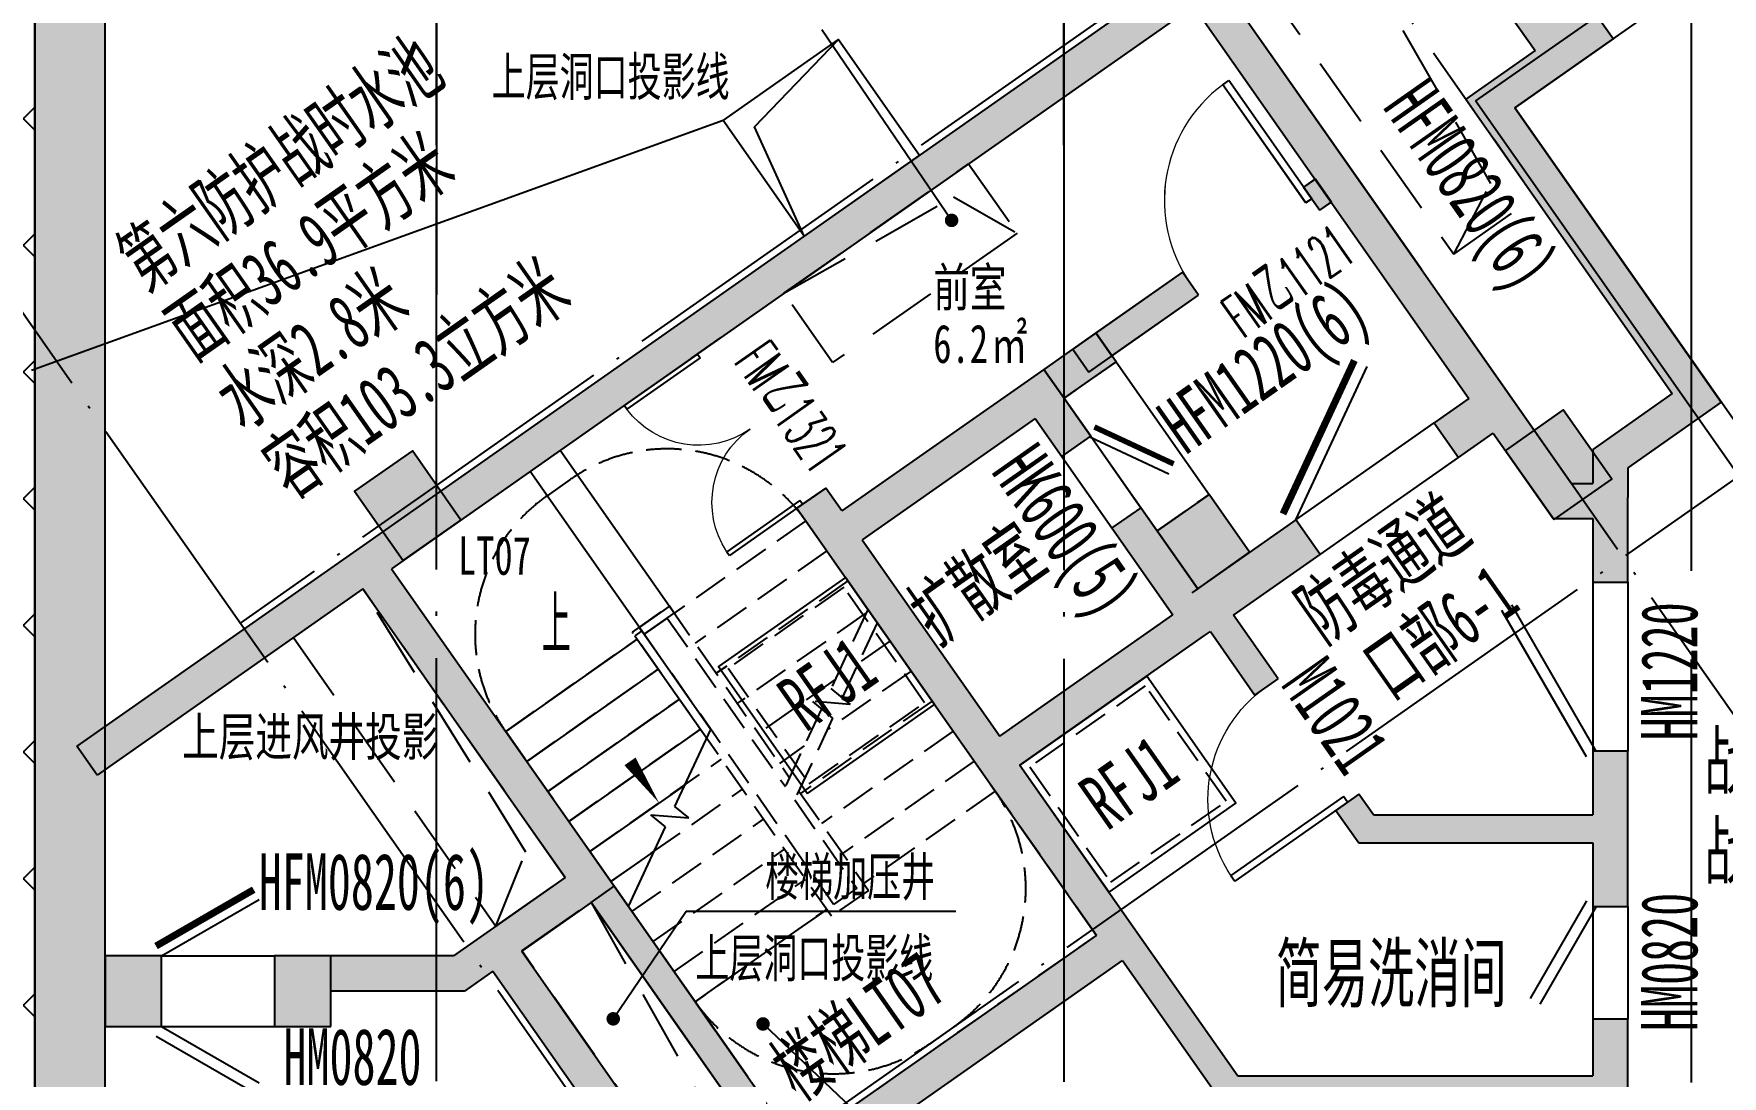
# Model space of a CAD drawing. Header units: millimetres. Extents: x 12325263 to 13848842, y -1463133 to 573208.
# Drawn here: x 12510470 to 12522446, y -1325090 to -1317699 of the extents above; entities that cross this region are included whole.
import ezdxf

# ---------------------------------------------------------------- set-up
doc = ezdxf.new("R2010")
doc.units = ezdxf.units.MM
doc.header["$LTSCALE"] = 1000
for name, pattern in [('ACAD_ISO02W100', [15, 12, -3]), ('DASH', [0.35, 0.25, -0.1]), ('DASHED2', [0.375, 0.25, -0.125]), ('DOTE', [2.42, 2, -0.2, 0.02, -0.2]), ('地下室轴网$0$DOTE', [2.42, 2, -0.2, 0.02, -0.2])]:
    doc.linetypes.add(name, pattern=pattern)
for name, color, linetype in [('A-ANNO-IDEN', 2, 'Continuous'), ('A-ANNO-TEXT', 7, 'Continuous'), ('A-WALL', 5, 'Continuous'), ('A-WALL-PATT', 8, 'Continuous'), ('AXIS', 3, 'Continuous'), ('DIM_SYMB', 3, 'Continuous'), ('DOOR_FIRE', 1, 'Continuous'), ('DOOR_FIRE_TEXT', 7, 'Continuous'), ('DOTE', 16, 'DOTE'), ('G-合 -3F地下室墙柱$0$COLUMN', 6, 'Continuous'), ('PUB_DIM', 83, 'Continuous'), ('PUB_HATCH', 8, 'Continuous'), ('PUB_TEXT', 7, 'Continuous'), ('STAIR', 2, 'Continuous'), ('WINDOW_TEXT', 7, 'Continuous'), ('人防墙', 6, 'Continuous'), ('人防门', 60, 'Continuous'), ('人防门编号', 73, 'Continuous'), ('人防集水井', 62, 'Continuous'), ('地下室轴网$0$DIM-AXISDOWN', 16, 'Continuous'), ('投影线', 6, 'ACAD_ISO02W100')]:
    doc.layers.add(name, color=color, linetype=linetype)
doc.layers.add('人防口部编号', color=2, linetype='Continuous', lineweight=15)
doc.layers.add('人防文字', color=3, linetype='Continuous', lineweight=15)
doc.styles.add('_TCH_DIM', font='SIMPLEX.shx', dxfattribs={"width": 0.7, "bigfont": 'GBCBIG.shx'})
doc.styles.add('_TCH_DIM_T3', font='SIMPLEX.shx', dxfattribs={"width": 0.705882, "bigfont": 'GBCBIG.shx'})
doc.styles.add('_TCH_WINDOW', font='SIMPLEX', dxfattribs={"width": 0.7, "height": 3.5, "bigfont": 'GBCBIG'})
doc.styles.add('TITXV', font='', dxfattribs={"width": 0.7})
doc.styles.add('YQ_DIM', font='SUPEROS.SHX', dxfattribs={"width": 0.8, "bigfont": 'HZDX.SHX'})
doc.styles.add('宋体', font='', dxfattribs={"width": 0.65})
doc.styles.add('标注宋体', font='', dxfattribs={"width": 0.6})
doc.styles.get('TITXV').set_extended_font_data('SimSun')
doc.styles.get('宋体').set_extended_font_data('SimSun')
doc.styles.get('标注宋体').set_extended_font_data('NSimSun')
doc.dimstyles.new('_TCH_ARCH&&120', dxfattribs={"dimtxt": 306, "dimasz": 120, "dimexe": 300, "dimexo": 360, "dimgap": 147, "dimtad": 1, "dimdec": 0, "dimzin": 0, "dimdsep": 46, "dimtxsty": '_TCH_DIM_T3', "dimblk": 'ARCHTICK', "dimcen": 0.09, "dimclrt": 7, "dimazin": 2, "dimtfac": 1, "dimtdec": 0, "dimtix": 1, "dimtmove": 2, "dimatfit": 3, "dimfxl": 1, "dimfxlon": 1, "dimtolj": 1, "dimtzin": 0, "dimarcsym": 0})
doc.dimstyles.new('yq150', dxfattribs={"dimscale": 150, "dimtxt": 3, "dimasz": 1, "dimexe": 1.5, "dimexo": 2, "dimgap": 0.5, "dimtad": 1, "dimdec": 0, "dimdsep": 46, "dimtxsty": 'YQ_DIM', "dimblk": 'adgshgYQTICK', "dimcen": 0, "dimclrd": 256, "dimclre": 256, "dimclrt": 7, "dimadec": 1, "dimazin": 2, "dimtfac": 1, "dimtdec": 0, "dimtix": 1, "dimtmove": 2, "dimatfit": 2, "dimfxl": 1, "dimtolj": 1, "dimtzin": 0, "dimarcsym": 0})

# ---------------------------------------------------------------- blocks, each defined once
blk = doc.blocks.new('asdgafgfadagagfdhdagdgfasdgagRFJ1')
at = {"layer": '人防集水井'}
blk.add_lwpolyline([(-50, -1050), (1050, -1050), (1050, 50), (-50, 50)], close=True, dxfattribs=at)
at = {"layer": '人防集水井', "linetype": 'DASH'}
blk.add_lwpolyline([(0, -1000), (1000, -1000), (1000, 0), (0, 0)], close=True, dxfattribs=at)
at = {"layer": '人防集水井', "style": '标注宋体', "width": 0.6}
blk.add_text('RFJ1', height=400, dxfattribs=at).set_placement((186, -691))
blk = doc.blocks.new('asdgafgf$DorLib2D$00000001')
for p, q in [((0.45, 0.975), (0.5, 0.975)), ((0.45, 0), (0.45, 0.975)), ((0.5, 0), (0.5, 0.975)), ((0.5, 0), (0.45, 0))]:
    blk.add_line(p, q)
at = {"lineweight": 13}
blk.add_arc((0.475, 0), 0.975, 91.4693, 180, dxfattribs=at)
blk = doc.blocks.new('asdgafgfadagagfdhdagdgfasdgagasdgdfgdsfh$DorLib2D$00000190')
at = {"color": 0}
blk.add_line((-0.5, 0.187), (0.366, 0.687), dxfattribs=at)
at = {"color": 0, "const_width": 0.0625}
blk.add_lwpolyline([(-0.562, 0.296), (0.304, 0.796)], dxfattribs=at)
blk = doc.blocks.new('asdgafgfadagagfdhdagdgfasdgagasdgdfgdsfh$DorLib2D$00000192')
at = {"color": 0}
blk.add_line((-0.5, 0.125), (0.366, 0.625), dxfattribs=at)
at = {"color": 0, "const_width": 0.0417}
blk.add_lwpolyline([(-0.5417, 0.1972), (0.3244, 0.6972)], dxfattribs=at)
blk = doc.blocks.new('asdgafgfadagagfdhdagdgfasdgagasdgdfgdsfh$DorLib2D$00000181')
at = {"color": 0}
for p, q in [((-0.5333, 0.1411), (0.3327, 0.6411)), ((-0.5, 0.0833), (0.366, 0.5833))]:
    blk.add_line(p, q, dxfattribs=at)
blk = doc.blocks.new('asdgafgfadagagfdhdagdgfasdgagasdgdfgdsfh$DorLib2D$00000189')
at = {"color": 0}
for p, q in [((-0.55, 0.212), (0.316, 0.712)), ((-0.5, 0.125), (0.366, 0.625))]:
    blk.add_line(p, q, dxfattribs=at)
blk = doc.blocks.new('asdgafgfadagagfdhdagdgfasdgagasdgdfgdsfh人防$DorLib2D$00000197')
at = {"color": 0}
for p, q in [((-0.5, 0.313), (0.366, 0.813)), ((-0.55, -0.399), (0.316, -0.899)), ((-0.5, -0.313), (0.366, -0.813))]:
    blk.add_line(p, q, dxfattribs=at)
at = {"color": 0, "const_width": 0.0625}
blk.add_lwpolyline([(-0.55, 0.399), (0.316, 0.899)], dxfattribs=at)
blk = doc.blocks.new('asdgafgfadagagfdhdagdgf$DorLib2D$00000001')
for p, q in [((0.45, 0.975), (0.5, 0.975)), ((0.45, 0), (0.45, 0.975)), ((0.5, 0), (0.5, 0.975)), ((0.5, 0), (0.45, 0))]:
    blk.add_line(p, q)
at = {"lineweight": 13}
blk.add_arc((0.475, 0), 0.975, 91.4693, 180, dxfattribs=at)
blk = doc.blocks.new('asdgafgf20230228-rf3')
at = {"layer": 'PUB_HATCH'}
for points in [[(-21305, 42601), (-21679, 43133), (-22088, 42846), (-21858, 42518)], [(-24075, 42979), (-24423, 43040), (-27943, 40572), (-27807, 40464), (-27636, 40482)], [(-24046, 42938), (-24394, 43000), (-22327, 40052), (-22163, 39963), (-22008, 40032)], [(-21305, 42601), (-21858, 42518), (-22350, 42174), (-22001, 42113)], [(-22001, 42113), (-22350, 42174), (-20885, 40086), (-20537, 40025)], [(-23418, 41608), (-23500, 41550), (-23385, 41387), (-23303, 41444)], [(-24859, 40353), (-24245, 40784), (-24360, 40947), (-24974, 40517)], [(-27807, 40464), (-27943, 40572), (-30195, 38993), (-30113, 38847), (-29970, 38845), (-27841, 40338)], [(-27841, 40338), (-27636, 40482), (-27807, 40464)], [(-25342, 40258), (-25199, 40054), (-24830, 40312), (-24974, 40517)], [(-25403, 39910), (-25342, 40258), (-26775, 39254), (-26767, 39097), (-26631, 39049)], [(-25403, 39910), (-25215, 39641), (-25010, 39785), (-25342, 40258)], [(-22327, 40052), (-22573, 39880), (-22401, 39634), (-22155, 39806), (-22163, 39963)], [(-22163, 39963), (-22155, 39806), (-21730, 39200), (-21600, 39450), (-22008, 40032)], [(-20537, 40025), (-20885, 40086), (-21449, 39691), (-21199, 39561)], [(-21199, 39561), (-21449, 39691), (-21449, 39450), (-21366, 39333), (-21199, 39350)], [(-26775, 39254), (-26890, 39417), (-27094, 39274), (-26893, 38987), (-26767, 39097)], [(-21600, 39450), (-21730, 39200), (-21449, 39200), (-21366, 39333), (-21449, 39450)], [(-23883, 38961), (-24170, 39371), (-24539, 39113), (-24251, 38703)], [(-21449, 39200), (-21449, 38750), (-21199, 38750), (-21199, 39350), (-21366, 39333)], [(-24251, 38703), (-24654, 39277), (-24859, 39134), (-24427, 38518), (-24293, 38531)], [(-23997, 38515), (-23383, 38945), (-23555, 39191), (-24292, 38674), (-24150, 38529)], [(-26767, 39097), (-26893, 38987), (-25774, 37391), (-25647, 37500), (-25655, 37657), (-26631, 39049)], [(-30113, 38847), (-30195, 38993), (-32201, 37586), (-32058, 37381), (-30174, 38702)], [(-30113, 38847), (-30174, 38702), (-28739, 36655), (-28580, 36603), (-28448, 36676), (-29970, 38845)], [(-24293, 38531), (-24202, 38371), (-24161, 38400), (-24150, 38529), (-24292, 38674), (-24251, 38703)], [(-25647, 37500), (-25512, 37452), (-24202, 38371), (-24293, 38531), (-24427, 38518), (-25655, 37657)], [(-24161, 38400), (-23845, 37949), (-23681, 38064), (-23997, 38515), (-24150, 38529)], [(-25647, 37500), (-25774, 37391), (-24970, 36244), (-24821, 36206), (-24708, 36306), (-25512, 37452)], [(-21199, 37000), (-21199, 37550), (-21449, 37550), (-21449, 37100), (-21366, 37000)], [(-23005, 37100), (-23107, 37246), (-23271, 37131), (-23109, 36900)], [(-23005, 37100), (-23109, 36900), (-21449, 36900), (-21366, 37000), (-21449, 37100)], [(-21449, 36900), (-21449, 36450), (-21199, 36450), (-21199, 37000), (-21366, 37000)], [(-28580, 36603), (-28739, 36655), (-29271, 36282), (-29189, 36136), (-29046, 36134), (-28554, 36479)], [(-28580, 36603), (-28554, 36479), (-27262, 34637), (-27133, 34626), (-27099, 34751), (-28448, 36676)], [(-24821, 36206), (-24785, 36068), (-24071, 35050), (-23967, 35250), (-24708, 36306)], [(-29189, 36136), (-29271, 36282), (-29530, 36100), (-29451, 35850), (-29250, 35991)], [(-27133, 34626), (-27037, 34489), (-24785, 36068), (-24821, 36206), (-24970, 36244), (-27099, 34751)], [(-32000, 35600), (-31600, 35600), (-31600, 36100), (-32000, 36100)], [(-30400, 36100), (-30800, 36100), (-30800, 35600), (-30400, 35600)], [(-29451, 35850), (-29530, 36100), (-30400, 36100), (-30400, 35850)], [(-29189, 36136), (-29250, 35991), (-27815, 33944), (-27754, 34292), (-29046, 36134)], [(-21199, 35050), (-21199, 35650), (-21449, 35650), (-21449, 35250)], [(-23967, 35250), (-24071, 35050), (-21199, 35050), (-21449, 35250)]]:
    blk.add_hatch(color=256, dxfattribs=at).paths.add_polyline_path(points)
at = {"layer": '人防墙'}
for p, q in [((-21305, 42601), (-21679, 43133)), ((-24423, 43040), (-27943, 40572)), ((-24394, 43000), (-22327, 40052)), ((-24075, 42979), (-27636, 40482)), ((-24046, 42938), (-22008, 40032)), ((-22088, 42846), (-21858, 42518)), ((-21858, 42518), (-22350, 42174)), ((-21305, 42601), (-22001, 42113)), ((-22350, 42174), (-20885, 40086)), ((-22001, 42113), (-20537, 40025)), ((-23418, 41608), (-23500, 41550)), ((-23303, 41444), (-23418, 41608)), ((-23500, 41550), (-23385, 41387)), ((-23385, 41387), (-23303, 41444)), ((-24360, 40947), (-24974, 40517)), ((-24245, 40784), (-24360, 40947)), ((-24859, 40353), (-24245, 40784)), ((-27943, 40572), (-30195, 38993)), ((-27841, 40338), (-27636, 40482)), ((-24974, 40517), (-25342, 40258)), ((-24830, 40312), (-24974, 40517)), ((-24974, 40517), (-24859, 40353)), ((-27841, 40338), (-29970, 38845)), ((-25342, 40258), (-26775, 39254)), ((-25010, 39785), (-25342, 40258)), ((-25342, 40258), (-25199, 40054)), ((-25199, 40054), (-24830, 40312)), ((-22327, 40052), (-22573, 39880)), ((-22008, 40032), (-21600, 39450)), ((-20885, 40086), (-21449, 39691)), ((-20537, 40025), (-21199, 39561)), ((-25403, 39910), (-26631, 39049)), ((-25403, 39910), (-25215, 39641)), ((-25215, 39641), (-25010, 39785)), ((-22573, 39880), (-22401, 39634)), ((-22401, 39634), (-22155, 39806)), ((-22155, 39806), (-21730, 39200)), ((-21449, 39691), (-21449, 39450)), ((-21199, 39561), (-21199, 39350)), ((-26890, 39417), (-27094, 39274)), ((-26775, 39254), (-26890, 39417)), ((-21600, 39450), (-21449, 39450)), ((-24170, 39371), (-24539, 39113)), ((-23883, 38961), (-24170, 39371)), ((-21199, 38750), (-21199, 39350)), ((-27094, 39274), (-26893, 38987)), ((-24654, 39277), (-24859, 39134)), ((-24251, 38703), (-24654, 39277)), ((-23555, 39191), (-24292, 38674)), ((-23383, 38945), (-23555, 39191)), ((-21730, 39200), (-21449, 39200)), ((-21449, 39200), (-21449, 38750)), ((-26631, 39049), (-25655, 37657)), ((-24859, 39134), (-24427, 38518)), ((-24539, 39113), (-24251, 38703)), ((-30195, 38993), (-32201, 37586)), ((-26893, 38987), (-25774, 37391)), ((-24251, 38703), (-23883, 38961)), ((-23997, 38515), (-23383, 38945)), ((-29970, 38845), (-28448, 36676)), ((-30174, 38702), (-32058, 37381)), ((-30174, 38702), (-28739, 36655)), ((-24251, 38703), (-24292, 38674)), ((-21449, 38750), (-21199, 38750)), ((-25655, 37657), (-24427, 38518)), ((-23681, 38064), (-23997, 38515)), ((-25512, 37452), (-24202, 38371)), ((-24202, 38371), (-24161, 38400)), ((-24161, 38400), (-23845, 37949)), ((-23845, 37949), (-23681, 38064)), ((-32058, 37381), (-32201, 37586)), ((-21199, 37550), (-21449, 37550)), ((-21449, 37550), (-21449, 37100)), ((-21199, 37000), (-21199, 37550)), ((-25774, 37391), (-24970, 36244)), ((-25512, 37452), (-24708, 36306)), ((-23107, 37246), (-23271, 37131)), ((-23271, 37131), (-23109, 36900)), ((-23005, 37100), (-23107, 37246)), ((-23005, 37100), (-21449, 37100)), ((-23109, 36900), (-21449, 36900)), ((-21449, 36900), (-21449, 36450)), ((-21199, 36450), (-21199, 37000)), ((-28739, 36655), (-29271, 36282)), ((-28448, 36676), (-27099, 34751)), ((-28554, 36479), (-29046, 36134)), ((-28554, 36479), (-27262, 34637)), ((-21449, 36450), (-21199, 36450)), ((-24708, 36306), (-23967, 35250)), ((-29271, 36282), (-29530, 36100)), ((-27099, 34751), (-24970, 36244)), ((-31600, 36100), (-32000, 36100)), ((-32000, 36100), (-32000, 35600)), ((-31600, 35600), (-31600, 36100)), ((-30400, 36100), (-30800, 36100)), ((-30800, 36100), (-30800, 35600)), ((-30400, 35600), (-30400, 36100)), ((-29530, 36100), (-30400, 36100)), ((-30400, 35850), (-30400, 36100)), ((-29046, 36134), (-27754, 34292)), ((-27037, 34489), (-24785, 36068)), ((-24785, 36068), (-24071, 35050)), ((-29250, 35991), (-29451, 35850)), ((-29250, 35991), (-27815, 33944)), ((-29451, 35850), (-30400, 35850)), ((-32000, 35600), (-31600, 35600)), ((-30800, 35600), (-30400, 35600)), ((-21199, 35650), (-21449, 35650)), ((-21449, 35650), (-21449, 35250)), ((-21199, 35050), (-21199, 35650)), ((-23967, 35250), (-21449, 35250))]:
    blk.add_line(p, q, dxfattribs=at)
at = {"layer": '人防门', "linetype": 'DASH'}
for p, q in [((-27636, 40482), (-27841, 40338)), ((-24830, 40312), (-25199, 40054)), ((-27094, 39274), (-26890, 39417)), ((-24539, 39113), (-24170, 39371))]:
    blk.add_line(p, q, dxfattribs=at)
at = {"layer": '人防门'}
for p, q in [((-24830, 40312), (-24170, 39371)), ((-25199, 40054), (-24539, 39113)), ((-25010, 39785), (-24654, 39277)), ((-23555, 39191), (-22573, 39880)), ((-25215, 39641), (-24859, 39134)), ((-23383, 38945), (-22401, 39634)), ((-21449, 38750, 0), (-21449, 37550, 0)), ((-21199, 38750, 0), (-21199, 37550, 0)), ((-21449, 36450), (-21449, 35650)), ((-21199, 36450), (-21199, 35650)), ((-31600, 36100), (-30800, 36100)), ((-31600, 35600), (-30800, 35600))]:
    blk.add_line(p, q, dxfattribs=at)
at = {"layer": '人防门编号', "linetype": 'Continuous'}
blk.add_line((-27617, 42022), (-32523, 40249), dxfattribs=at)
at = {"layer": '人防集水井'}
blk.add_lwpolyline([(-27043, 41203), (-27617, 42022), (-26798, 42596), (-26224, 41777)], close=True, dxfattribs=at)
blk.add_lwpolyline([(-27043, 41203), (-27395, 41979), (-26798, 42596)], dxfattribs=at)
at = {"layer": '人防门'}
for name, p, xscale, yscale, zscale, rotation in [('asdgafgf$DorLib2D$00000001', (-23872, 41167), 1050, 1050, 200, 35.04125786401814), ('asdgafgfadagagfdhdagdgfasdgagasdgdfgdsfh$DorLib2D$00000192', (-22978, 39413), 1200, 1200, 300, 35.04124915418915), ('asdgafgfadagagfdhdagdgfasdgagasdgdfgdsfh$DorLib2D$00000190', (-24934, 39459), 620, 620, 250, 305.0407699454166), ('asdgafgfadagagfdhdagdgfasdgagasdgdfgdsfh$DorLib2D$00000181', (-21324, 38150), -1200, -1200, 250, 270.0004020265695), ('asdgafgfadagagfdhdagdgfasdgagasdgdfgdsfh人防$DorLib2D$00000197', (-31200, 35850), 800, 800, 500, 359.9999999542846), ('asdgafgfadagagfdhdagdgfasdgagasdgdfgdsfh$DorLib2D$00000189', (-21324, 36050), 800, -800, 250, 270.0004020265677)]:
    blk.add_blockref(name, p, dxfattribs=dict(at, xscale=xscale, yscale=yscale, zscale=zscale, rotation=rotation))
ref = blk.add_blockref('asdgafgfadagagfdhdagdgf$DorLib2D$00000001', (-23476, 37598), dxfattribs=dict(at, xscale=1000, yscale=-1000, zscale=200, rotation=305.0407699455158))
ref.add_attrib('A', 'M1021', (-23667, 38021), dxfattribs={"layer": 'WINDOW_TEXT', "height": 396.5, "rotation": 305.0408, "style": '标注宋体', "width": 0.6})
at = {"layer": '人防集水井', "linetype": 'DASH'}
for p, rotation in [((-27581, 38139), 35.04125096138893), ((-25442, 37440), 35.04125093351075)]:
    blk.add_blockref('asdgafgfadagagfdhdagdgfasdgagRFJ1', p, dxfattribs=dict(at, rotation=rotation))
at = {"layer": 'DOOR_FIRE_TEXT', "style": '_TCH_WINDOW'}
for s, height, width, p in [('1121', 306, 0.494118, (-23537, 40748)), ('乙', 347, 0.7, (-23681, 40646)), ('FM', 306, 0.494118, (-23929, 40473))]:
    blk.add_text(s, height=height, rotation=35.0413, dxfattribs=dict(at, width=width)).set_placement(p)
at = {"layer": '人防口部编号', "style": '标注宋体', "width": 0.6}
blk.add_text('口部6-1', height=400, rotation=35.0413, dxfattribs=at).set_placement((-22885, 37909, 0))
at = {"layer": '人防文字', "style": '标注宋体', "width": 0.6}
for s, rotation, p in [('第六防护战时水池', 35.0412, (-31720, 40806)), ('面积36.9平方米', 35.0412, (-31376, 40314)), ('水深2.8米', 35.0412, (-31031, 39823)), ('容积103.3立方米', 35.0412, (-30687, 39332)), ('防毒通道', 35.0413, (-23361, 38308, 0)), ('扩散室', 35.0412, (-26104, 38297)), ('简易洗消间', 359.9999, (-23697, 35778, -32)), ('楼梯LT07', 35.0413, (-27078, 35068, 0))]:
    blk.add_text(s, height=400, rotation=rotation, dxfattribs=at).set_placement(p)
for s, p in [('战时主要出入口', (-20656, 37282)), ('战时进入200人', (-20656, 36644))]:
    blk.add_text(s, height=400, dxfattribs=at).set_placement(p)
at = {"layer": '人防门编号', "style": '标注宋体', "width": 0.6}
for s, rotation, p in [('HFM0820(6)', 305.0406, (-22945, 42118)), ('HFM1220(6)', 35.0412, (-24337, 39647)), ('HK600(5)', 305.0406, (-25722, 39533)), ('HM1220', 90, (-20707, 37627, -31)), ('HM0820', 90, (-20707, 35567, -31))]:
    blk.add_text(s, height=400, rotation=rotation, dxfattribs=at).set_placement(p)
for s, p in [('HFM0820(6)', (-30911, 36426)), ('HM0820', (-30736, 35185))]:
    blk.add_text(s, height=400, dxfattribs=at).set_placement(p)
blk = doc.blocks.new('asdfsafd')
at = {"layer": 'PUB_HATCH'}
blk.add_hatch(color=256, dxfattribs=at).paths.add_polyline_path([(-69032, 37303), (-68532, 37803), (-68532, 92192), (-69032, 92034)])
at = {"layer": 'A-WALL'}
for p, q in [((-68532, 37803), (-68532, 92192)), ((-69032, 37303), (-69032, 92034))]:
    blk.add_line(p, q, dxfattribs=at)
blk = doc.blocks.new('adgshgYQTICK')
blk.add_line((-1, 0), (1, 0))
at = {"const_width": 0.4}
blk.add_lwpolyline([(0.53, 0.53), (-0.53, -0.53)], dxfattribs=at)
blk = doc.blocks.new('*D1288')
at = {"layer": 'AXIS', "lineweight": -2, "transparency": 16777216}
for p, q in [((110682, 107403), (110262, 109792)), ((104884, 108619), (110154, 109544)), ((105117, 106426), (104698, 108815))]:
    blk.add_line(p, q, dxfattribs=at)
at = {"layer": 'Defpoints', "color": 0, "transparency": 16777216}
for p in [(110301, 109570), (110734, 107108, 0), (105169, 106131, 0)]:
    blk.add_point(p, dxfattribs=at)
at = {"layer": 'AXIS', "lineweight": -2, "transparency": 16777216, "xscale": 150, "yscale": 150, "zscale": 150}
for p, rotation in [((110301, 109570), 9.958750731434844), ((104736, 108593), 189.9587507314348)]:
    blk.add_blockref('adgshgYQTICK', p, dxfattribs=dict(at, rotation=rotation))
at = {"layer": 'AXIS', "color": 7, "transparency": 16777216, "insert": (107467, 109377), "char_height": 450, "attachment_point": 5, "rotation": 9.9588, "style": 'YQ_DIM'}
blk.add_mtext('\\A1;5650', dxfattribs=at)
blk = doc.blocks.new('*D1289')
at = {"layer": 'AXIS', "lineweight": -2, "transparency": 16777216}
for p, q in [((115065, 108173), (114645, 110561)), ((110449, 109596), (114536, 110314)), ((110682, 107403), (110262, 109792))]:
    blk.add_line(p, q, dxfattribs=at)
at = {"layer": 'Defpoints', "color": 0, "transparency": 16777216}
for p in [(114684, 110340), (115117, 107877, 0), (110734, 107108, 0)]:
    blk.add_point(p, dxfattribs=at)
at = {"layer": 'AXIS', "lineweight": -2, "transparency": 16777216, "xscale": 150, "yscale": 150, "zscale": 150}
for p, rotation in [((114684, 110340), 9.958750734274812), ((110301, 109570), 189.9587507342748)]:
    blk.add_blockref('adgshgYQTICK', p, dxfattribs=dict(at, rotation=rotation))
at = {"layer": 'AXIS', "color": 7, "transparency": 16777216, "insert": (112441, 110250), "char_height": 450, "attachment_point": 5, "rotation": 9.9588, "style": 'YQ_DIM'}
blk.add_mtext('\\A1;4450', dxfattribs=at)
blk = doc.blocks.new('*D1290')
at = {"layer": 'AXIS', "lineweight": -2, "transparency": 16777216}
for p, q in [((119448, 108942), (119028, 111331)), ((114832, 110366), (118919, 111083)), ((115065, 108173), (114645, 110561))]:
    blk.add_line(p, q, dxfattribs=at)
at = {"layer": 'Defpoints', "color": 0, "transparency": 16777216}
for p in [(119067, 111109), (119500, 108647, 0), (115117, 107877, 0)]:
    blk.add_point(p, dxfattribs=at)
at = {"layer": 'AXIS', "lineweight": -2, "transparency": 16777216, "xscale": 150, "yscale": 150, "zscale": 150}
for p, rotation in [((119067, 111109), 9.958750734015279), ((114684, 110340), 189.9587507340153)]:
    blk.add_blockref('adgshgYQTICK', p, dxfattribs=dict(at, rotation=rotation))
at = {"layer": 'AXIS', "color": 7, "transparency": 16777216, "insert": (116824, 111020), "char_height": 450, "attachment_point": 5, "rotation": 9.9588, "style": 'YQ_DIM'}
blk.add_mtext('\\A1;4450', dxfattribs=at)
blk = doc.blocks.new('*D1291')
at = {"layer": 'AXIS', "lineweight": -2, "transparency": 16777216}
for p, q in [((124914, 109902), (124495, 112291)), ((119215, 111135), (124386, 112043)), ((119448, 108942), (119028, 111331))]:
    blk.add_line(p, q, dxfattribs=at)
at = {"layer": 'Defpoints', "color": 0, "transparency": 16777216}
for p in [(124534, 112069), (124966, 109607, 0), (119500, 108647, 0)]:
    blk.add_point(p, dxfattribs=at)
at = {"layer": 'AXIS', "lineweight": -2, "transparency": 16777216, "xscale": 150, "yscale": 150, "zscale": 150}
for p, rotation in [((124534, 112069), 9.958750732640985), ((119067, 111109), 189.958750732641)]:
    blk.add_blockref('adgshgYQTICK', p, dxfattribs=dict(at, rotation=rotation))
at = {"layer": 'AXIS', "color": 7, "transparency": 16777216, "insert": (121748, 111885), "char_height": 450, "attachment_point": 5, "rotation": 9.9588, "style": 'YQ_DIM'}
blk.add_mtext('\\A1;5550', dxfattribs=at)
blk = doc.blocks.new('_FZH')
blk.add_lwpolyline([(-0.5, -0.5), (0.5, -0.5), (0.5, 0.5), (-0.5, 0.5)], close=True)
at = {"layer": 'PUB_HATCH'}
blk.add_solid([(-0.5, -0.5), (0.5, -0.5), (-0.5, 0.5), (0.5, 0.5)], dxfattribs=at)
blk = doc.blocks.new('asdggG-合 -3F地下室墙柱')
at = {"layer": 'G-合 -3F地下室墙柱$0$COLUMN', "color": 2}
for p, xscale, yscale, zscale, rotation in [((711561762, 2542246129), 499.9999997036468, 599.9999995937999, 599.9999995937999, 45.00000001931869), ((711553772, 2542244432), 499.9999999565279, 599.999999846681, 599.999999846681, 44.99999999034066)]:
    blk.add_blockref('_FZH', p, dxfattribs=dict(at, xscale=xscale, yscale=yscale, zscale=zscale, rotation=rotation))
blk = doc.blocks.new('asdfds')
at = {"layer": '地下室轴网$0$DIM-AXISDOWN', "linetype": '地下室轴网$0$DOTE'}
for p, q in [((711584000.5, 2542274660.5), (711552746.4, 2542243406.4)), ((711587712.9, 2542270948.2), (711556458.7, 2542239694.1)), ((711545463.2, 2542262427.6), (711572439.4, 2542235451.4)), ((711539594.2, 2542256558.6), (711566570.4, 2542229582.5))]:
    blk.add_line(p, q, dxfattribs=at)
blk = doc.blocks.new('_ArchTick')
at = {"color": 0, "linetype": 'ByBlock', "const_width": 0.4}
blk.add_lwpolyline([(-0.5, -0.5), (0.5, 0.5)], dxfattribs=at)
blk = doc.blocks.new('*D3426')
at = {"layer": 'Defpoints', "color": 0, "transparency": 16777216}
for p in [(12522735, -1321082), (12521917, -1321656), (12523505, -1322179)]:
    blk.add_point(p, dxfattribs=at)
at = {"layer": 'PUB_DIM', "color": 0, "lineweight": -2, "transparency": 16777216}
for p, q in [((12522686, -1322753), (12523505, -1322179)), ((12523504, -1322178), (12523677, -1322425)), ((12523505, -1322179), (12523603, -1322110)), ((12522686, -1322753), (12522588, -1322822)), ((12522686, -1322753), (12522858, -1322999))]:
    blk.add_line(p, q, dxfattribs=at)
at = {"layer": 'PUB_DIM', "color": 0, "lineweight": -2, "transparency": 16777216, "xscale": 120, "yscale": 120, "zscale": 120}
for p, rotation in [((12523505, -1322179), 215.0412492543541), ((12522686, -1322753), 35.0412492543541)]:
    blk.add_blockref('_ArchTick', p, dxfattribs=dict(at, rotation=rotation))
at = {"layer": 'PUB_DIM', "color": 7, "transparency": 16777216, "insert": (12522923, -1322221), "char_height": 306, "attachment_point": 5, "rotation": 35.0412, "style": '_TCH_DIM_T3'}
blk.add_mtext('\\A1;1000', dxfattribs=at)
blk = doc.blocks.new('$DorLib2D$00000001')
for p, q in [((0.45, 0.975), (0.5, 0.975)), ((0.45, 0), (0.45, 0.975)), ((0.5, 0), (0.5, 0.975)), ((0.5, 0), (0.45, 0))]:
    blk.add_line(p, q)
at = {"lineweight": 13}
blk.add_arc((0.475, 0), 0.975, 91.4693, 180, dxfattribs=at)
blk = doc.blocks.new('$DorLib2D$00000002')
for p, q in [((-0.5, 0), (-0.5, 0.4875)), ((-0.475, 0.4875), (-0.5, 0.4875)), ((-0.475, 0), (-0.475, 0.4875)), ((0.475, 0), (0.475, 0.4875)), ((0.475, 0.4875), (0.5, 0.4875)), ((0.5, 0), (0.5, 0.4875)), ((-0.5, 0), (-0.475, 0)), ((0.5, 0), (0.475, 0))]:
    blk.add_line(p, q)
at = {"lineweight": 13}
for centre, start, end in [((-0.4875, 0), 0, 88.53072), ((0.4875, 0), 91.46928, 180)]:
    blk.add_arc(centre, 0.4875, start, end, dxfattribs=at)
blk = doc.blocks.new('A$C29311F2C')
at = {"layer": 'AXIS'}
for p, q in [((119499.5, 108647, 0), (118807.8, 112586.7, 0)), ((115116.6, 107877.4, 0), (114424.8, 111817.1, 0)), ((110733.6, 107107.8, 0), (110041.9, 111047.6, 0))]:
    blk.add_line(p, q, dxfattribs=at)
at = {"layer": 'DOTE', "linetype": 'DOTE', "ltscale": 1.5}
for p, q in [((126691.5, 67686.8, 0), (119499.5, 108647, 0)), ((122307.8, 66921.8, 0), (115116.6, 107877.4, 0)), ((117924, 66156.9, 0), (110733.6, 107107.8, 0))]:
    blk.add_line(p, q, dxfattribs=at)
at = {"layer": 'AXIS'}
for p1, p2, picture, middle in [((119499.5, 108647, 0), (124965.9, 109606.8, 0), '*D1291', (121748.5, 111884.7, 0)), ((115116.6, 107877.4, 0), (119499.5, 108647, 0), '*D1290', (116823.8, 111020, 0)), ((110733.6, 107107.8, 0), (115116.6, 107877.4, 0), '*D1289', (112440.9, 110250.4, 0)), ((105168.8, 106130.7, 0), (110733.6, 107107.8, 0), '*D1288', (107467, 109377.1, 0))]:
    dim = blk.add_aligned_dim(p1=p1, p2=p2, distance=2500, dimstyle='yq150', dxfattribs=at)
    dim.commit()
    dim.dimension.update_dxf_attribs({"geometry": picture, "text_midpoint": middle})

msp = doc.modelspace()

# ---------------------------------------------------------------- hatches: boundary and pattern name
at = {"layer": 'A-WALL-PATT'}
h = msp.add_hatch(dxfattribs=at)
h.set_pattern_fill('ANSI37', color=252, scale=400)
h.set_pattern_definition([(45, (0, 0), (-449.012806, 449.012806), []), (135, (0, 0), (-449.012806, -449.012806), [])])
h.paths.add_polyline_path([(12504241.6, -1283958), (12637591.6, -1283958), (12637591.6, -1405608), (12504241.6, -1405608)])
h.paths.add_polyline_path([(12536667.4, -1284257.5), (12508912.2, -1303721.7), (12510476.6, -1305952.6), (12510476.6, -1360683.5), (12523697, -1360697.5), (12523657.2, -1398386.8), (12613949.5, -1398386.7), (12628138.6, -1317575.9), (12611264, -1314613), (12574996.8, -1314613), (12574997.8, -1307236.8), (12568296.8, -1307236.8), (12568296.8, -1310085.9), (12554779.2, -1310084.1)], flags=16)

# ---------------------------------------------------------------- linework, layer by layer
at = {"layer": 'A-ANNO-IDEN'}
msp.add_line((12515642.3, -1324720), (12517229.4, -1326220), dxfattribs=at)
at = {"layer": 'A-ANNO-IDEN', "const_width": 48}
msp.add_lwpolyline([(12515624.9, -1324703.5, 1), (12515659.8, -1324736.5, 1)], format="xyb", close=True, dxfattribs=at)
at = {"layer": 'A-WALL'}
for p, q in [((12523030.4, -1316538.8), (12520696.9, -1318175.2)), ((12520975.5, -1318224.1), (12523145.2, -1316702.6)), ((12522735.2, -1321081.7), (12520696.9, -1318175.2)), ((12522784.1, -1320803.1), (12520975.5, -1318224.1)), ((12519558.7, -1318729.1), (12519476.8, -1318786.5)), ((12519673.5, -1318892.8), (12519558.7, -1318729.1)), ((12519476.8, -1318786.5), (12519591.6, -1318950.3)), ((12519591.6, -1318950.3), (12519673.5, -1318892.8)), ((12518617.1, -1319389.4), (12517839.4, -1319934.8)), ((12518731.9, -1319553.1), (12518617.1, -1319389.4)), ((12517954.2, -1320098.5), (12518731.9, -1319553.1)), ((12517839.4, -1319934.8), (12517954.2, -1320098.5)), ((12514422.5, -1323858), (12514586.3, -1323743.1)), ((12515533.9, -1325094.3), (12514586.3, -1323743.1)), ((12515370.1, -1325209.2), (12514422.5, -1323858))]:
    msp.add_line(p, q, dxfattribs=at)
at = {"layer": 'A-WALL-PATT', "color": 252}
msp.add_lwpolyline([(12536667.4, -1284257.5), (12508912.2, -1303721.7), (12510476.6, -1305952.6), (12510476.6, -1360683.5), (12523697, -1360697.5), (12523657.2, -1398386.8), (12613949.5, -1398386.7), (12628138.6, -1317575.9), (12611264, -1314613), (12574996.8, -1314613), (12574997.8, -1307236.8), (12568296.8, -1307236.8), (12568296.8, -1310085.9), (12554779.2, -1310084.1)], close=True, dxfattribs=at)
at = {"layer": 'AXIS'}
for p, q in [((12516980.1, -1319022.2), (12516060, -1317670)), ((12514580, -1324683.6), (12515097.2, -1323920)), ((12515097.2, -1323920), (12517010, -1323920))]:
    msp.add_line(p, q, dxfattribs=at)
at = {"layer": 'AXIS', "const_width": 48}
for points in [[(12516993.6, -1319042, 1), (12516966.6, -1319002.3, 1)], [(12514566.5, -1324703.5, 1), (12514593.5, -1324663.7, 1)]]:
    msp.add_lwpolyline(points, format="xyb", close=True, dxfattribs=at)
at = {"layer": 'DIM_SYMB', "elevation": -67.3}
msp.add_lwpolyline([(12514233.6, -1322195.2, 0, 0, 0), (12514905.4, -1323153.1, 0, 96, 0), (12514698.7, -1322858.4, 0, 0, 0)], format="xyseb", dxfattribs=at)
at = {"layer": 'STAIR'}
for p, q in [((12515012.3, -1321807.8), (12514202.6, -1320653.2)), ((12514799.5, -1321957.1), (12513989.7, -1320802.5)), ((12514782.2, -1321932.6), (12514733.1, -1321967)), ((12514733.1, -1321967), (12515243.1, -1322694.2)), ((12514782.2, -1321932.6), (12515272.3, -1322631.4)), ((12514799.5, -1321957.1), (12515272.3, -1322631.4)), ((12514750.3, -1321991.6), (12513817, -1322646.1)), ((12514899.6, -1322204.4), (12513966.3, -1322859)), ((12515048.9, -1322417.3), (12514115.5, -1323071.9)), ((12513817, -1322646.1), (12514687.6, -1323887.7)), ((12515198.2, -1322630.2), (12514264.8, -1323284.7)), ((12515017.9, -1323178.1), (12515272.3, -1322631.4)), ((12515089.7, -1323023.8), (12514414.1, -1323497.6)), ((12515115, -1323259.4), (12515017.9, -1323178.1)), ((12514950.5, -1323322.9), (12514847, -1323236.2)), ((12514847, -1323236.2), (12515115, -1323259.4)), ((12514687.6, -1323887.7), (12514950.5, -1323322.9)), ((12514870.3, -1323495.3), (12514563.4, -1323710.5))]:
    msp.add_line(p, q, dxfattribs=at)
at = {"layer": 'STAIR', "color": 8, "linetype": 'DASH'}
for p, q in [((12515945.7, -1321153.3), (12515012.3, -1321807.8)), ((12515945.7, -1321153.3), (12516385.4, -1321780.3)), ((12516095, -1321366.2), (12515161.6, -1322020.7)), ((12516244.3, -1321579), (12515310.9, -1322233.6)), ((12514715.9, -1321942.4), (12514977.9, -1321758.7)), ((12514799.5, -1321957.1), (12514963.2, -1321842.3)), ((12514963.2, -1321842.3), (12514799.5, -1321957.1)), ((12514963.2, -1321842.3), (12515800.7, -1323036.6)), ((12514963.2, -1321842.3), (12515800.7, -1323036.6)), ((12514977.9, -1321758.7), (12515830, -1322973.7)), ((12516373.5, -1321806), (12515460.2, -1322446.5)), ((12516385.4, -1321780.3), (12516124.5, -1322341)), ((12516128.3, -1323956.5), (12514715.9, -1321942.4)), ((12516143, -1323873), (12514799.5, -1321957.1)), ((12516143, -1323873), (12514799.5, -1321957.1)), ((12516451.7, -1321874.9), (12516203.8, -1322407.5)), ((12516451.7, -1321874.9), (12517289.2, -1323069.1)), ((12513817, -1322646.1), (12514750.3, -1321991.6)), ((12516542.8, -1322004.8), (12516317.8, -1322162.6)), ((12513966.3, -1322859), (12514899.6, -1322204.4)), ((12516692.1, -1322217.6), (12516098.4, -1322634)), ((12516154.1, -1322277.4), (12515609.5, -1322659.3)), ((12516124.5, -1322341), (12516261.2, -1322455.6)), ((12514115.5, -1323071.9), (12515048.9, -1322417.3)), ((12516841.4, -1322430.5), (12515908, -1323085.1)), ((12516261.2, -1322455.6), (12515993.3, -1322432.4)), ((12515993.3, -1322432.4), (12516136.4, -1322552.3)), ((12516057.1, -1322485.8), (12515800.7, -1323036.6)), ((12516136.4, -1322552.3), (12515867, -1323131.1)), ((12515160.5, -1324562), (12513817, -1322646.1)), ((12514264.8, -1323284.7), (12515198.2, -1322630.2)), ((12516990.7, -1322643.4), (12516057.3, -1323297.9)), ((12515934.6, -1322748.8), (12515758.8, -1322872.2)), ((12514414.1, -1323497.6), (12515347.5, -1322843.1)), ((12517140, -1322856.3), (12516206.6, -1323510.8)), ((12514563.4, -1323710.5), (12515496.8, -1323055.9)), ((12515867, -1323131.1), (12516306.8, -1323758.1)), ((12515867, -1323131.1), (12516306.8, -1323758.1)), ((12515896.3, -1323068.3), (12516390.3, -1323772.8)), ((12517289.2, -1323069.1), (12516355.9, -1323723.7)), ((12517289.2, -1323069.1), (12516355.9, -1323723.7)), ((12518007, -1324092.6), (12517289.2, -1323069.1)), ((12514712.7, -1323923.3), (12515646, -1323268.8)), ((12514862, -1324136.2), (12515795.3, -1323481.7)), ((12515011.2, -1324349.1), (12515944.6, -1323694.5)), ((12516390.3, -1323772.8), (12516128.3, -1323956.5)), ((12516306.8, -1323758.1), (12516143, -1323873)), ((12516306.8, -1323758.1), (12516143, -1323873)), ((12515160.5, -1324562), (12516093.9, -1323907.4)), ((12516093.9, -1323907.4), (12515160.5, -1324562)), ((12515878.2, -1325585.4), (12518007, -1324092.6)), ((12515160.5, -1324562), (12515878.2, -1325585.4))]:
    msp.add_line(p, q, dxfattribs=at)
for points in [[(12515945.7, -1321153.3, 0.4142136), (12514274.2, -1320859.8), (12514110.5, -1320974.6, 0.4142136), (12513817, -1322646.1)], [(12517289.2, -1323069.1, -0.4142136), (12516995.8, -1324740.6), (12516832, -1324855.5, -0.4142136), (12515160.5, -1324562)]]:
    msp.add_lwpolyline(points, format="xyb", dxfattribs=at)
at = {"layer": 'STAIR'}
msp.add_lwpolyline([(12514799.5, -1321957.1), (12515012.3, -1321807.8), (12514977.9, -1321758.7), (12514765, -1321908)], close=True, dxfattribs=at)
at = {"layer": '投影线', "linetype": 'DASHED2', "ltscale": 2}
for points in [[(12520542.3, -1319260.9), (12521115.4, -1318859), (12519737.3, -1316893.9), (12519164.2, -1317295.8)], [(12515791, -1319539.2), (12517100.9, -1318620.6), (12517445.4, -1319111.8), (12516135.5, -1320030.4)], [(12513746.8, -1324026.5), (12514238.1, -1323682), (12512802.6, -1321635), (12512311.3, -1321979.5)], [(12514422.5, -1323858), (12515369.8, -1325209), (12514878.6, -1325553.5), (12513931.3, -1324202.5)]]:
    msp.add_lwpolyline(points, close=True, dxfattribs=at)
for points in [[(12520542.3, -1319260.9), (12520804.3, -1318760.7), (12519737.3, -1316893.9)], [(12515791, -1319539.2), (12516994.5, -1318854.9), (12517445.4, -1319111.8)], [(12513746.8, -1324026.5), (12513960, -1323501.8), (12512802.6, -1321635)], [(12514422.5, -1323858), (12515160, -1325170), (12514878.6, -1325553.5)]]:
    msp.add_lwpolyline(points, dxfattribs=at)

# ---------------------------------------------------------------- block references
for name, p, rotation in [('asdfds', (-1127972875.8, -2382204748.6), 350.0412492541633), ('asdggG-合 -3F地下室墙柱', (-1127969968.4, -2382206141), 350.0413192028868), ('A$C29311F2C', (12385739.2, -1406192.9), 350.0412492537989)]:
    msp.add_blockref(name, p, dxfattribs=dict(rotation=rotation))
msp.add_blockref('asdfsafd', (12579508.3, -1397986.7))
at = {"layer": 'DOOR_FIRE'}
for name, p, xscale, yscale, zscale, rotation in [('$DorLib2D$00000001', (12519104.4, -1319169.8), 1050, 1050, 200, 35.04125786400046), ('$DorLib2D$00000002', (12515550.1, -1320502), -1300, 1300, 100, 125.0402947510416)]:
    msp.add_blockref(name, p, dxfattribs=dict(at, xscale=xscale, yscale=yscale, zscale=zscale, rotation=rotation))
at = {"layer": '人防墙'}
msp.add_blockref('asdgafgf20230228-rf3', (12542976.8, -1360336.8), dxfattribs=at)

# ---------------------------------------------------------------- texts
at = {"layer": 'A-ANNO-TEXT', "style": 'TITXV', "width": 0.7}
for s, p in [('前室', (12516850, -1319632.9, 0)), ('㎡', (12517258.3, -1320032.9, 0)), ('6.2', (12516850, -1320032.9, 0)), ('LT07', (12513478.4, -1321535.1, 0)), ('上层进风井投影', (12511522.1, -1322819.2))]:
    msp.add_text(s, height=271.9, dxfattribs=at).set_placement(p)
at = {"layer": 'DOOR_FIRE_TEXT', "style": '_TCH_WINDOW'}
for s, height, rotation, width, p in [('1121', 306, 35.04126, 0.494118, (12519440.3, -1319588.8)), ('乙', 347.2, 35.04126, 0.7, (12519295.4, -1319690.4)), ('FM', 306, 35.04126, 0.494118, (12519047.8, -1319864)), ('FM', 306, 305.04029, 0.494118, (12515430.4, -1320025)), ('乙', 347.2, 305.04029, 0.7, (12515604, -1320272.6)), ('1321', 306, 305.04029, 0.494118, (12515705.6, -1320417.4))]:
    msp.add_text(s, height=height, rotation=rotation, dxfattribs=dict(at, width=width)).set_placement(p)
at = {"layer": 'PUB_TEXT'}
for s, height, style, width, p in [('上层洞口投影线', 271.9, '宋体', 0.65, (12513718, -1318138)), ('上', 405.1, '_TCH_DIM', 0.7, (12514073.7, -1322092)), ('楼梯加压井', 271.9, '宋体', 0.65, (12515657.9, -1323812)), ('上层洞口投影线', 271.9, '宋体', 0.65, (12515162.3, -1324388))]:
    msp.add_text(s, height=height, dxfattribs=dict(at, style=style, width=width)).set_placement(p)

# ---------------------------------------------------------------- dimensions: what is measured, and where the dimension line sits
at = {"layer": 'PUB_DIM'}
dim = msp.add_aligned_dim(p1=(12521916.5, -1321655.8), p2=(12522735.2, -1321081.7), distance=-1340.6, dimstyle='_TCH_ARCH&&120', dxfattribs=at)
dim.commit()
dim.dimension.update_dxf_attribs({"geometry": '*D3426', "text_midpoint": (12522923.3, -1322220.7)})

doc.saveas('drawing.dxf')
